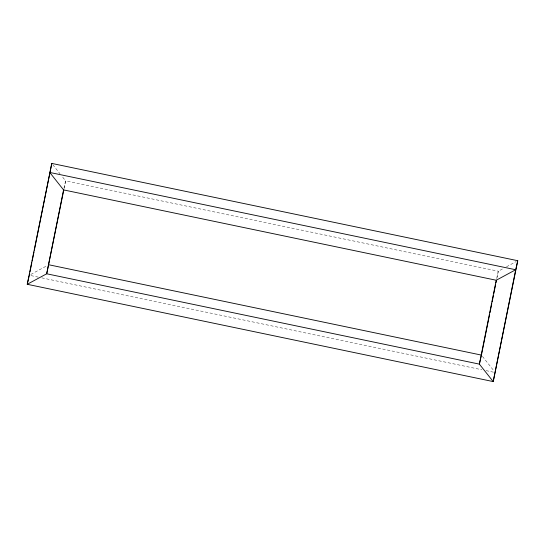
<?xml version="1.0" encoding="UTF-8"?>
<svg xmlns="http://www.w3.org/2000/svg" width="545" height="545" viewBox="0 0 545 545"><rect width="100%" height="100%" fill="white"/><g stroke="black" fill="none" stroke-linecap="round" stroke-linejoin="round"><path stroke-width="0.41" stroke-dasharray="2.73 2.04" d="M64.119 188.352L65.618 180.872L62.035 176.348M496.795 278.693L498.3 271.212L503.532 268.385M63.942 188.263L65.618 180.872L498.3 271.212L496.434 279.422M30.799 274.455L47.258 265.565M506.53 266.771L516.251 261.518M30.97 275.606L38.47 277.173M41.802 277.868L481.923 369.769M486.092 370.634L493.593 372.201M482.454 356.389L494.24 371.254M52.817 164.713L59.984 173.766"/><path stroke-width="0.82" d="M29.301 275.259L29.634 273.59M29.975 271.921L31.821 262.745M32.155 261.075L34.001 251.892M34.335 250.223L49.275 175.94M49.609 174.271L51.789 163.418L517.75 260.708L493.211 381.582L27.25 284.292L51.789 163.418M517.75 260.708L515.699 269.741L49.738 172.452L63.567 189.905L46.7 273.788L27.25 284.292L29.117 276.083M63.567 189.905L496.243 280.246L515.699 269.741L493.211 381.582L479.382 364.128L46.7 273.788L63.785 190.007M496.243 280.246L479.382 364.128L481.433 355.095L48.757 264.754M481.596 354.264L489.614 314.404M489.948 312.741L491.788 303.606M492.121 301.944L493.457 295.301M493.79 293.639L495.623 284.504M495.957 282.841L496.291 281.179"/></g></svg>
